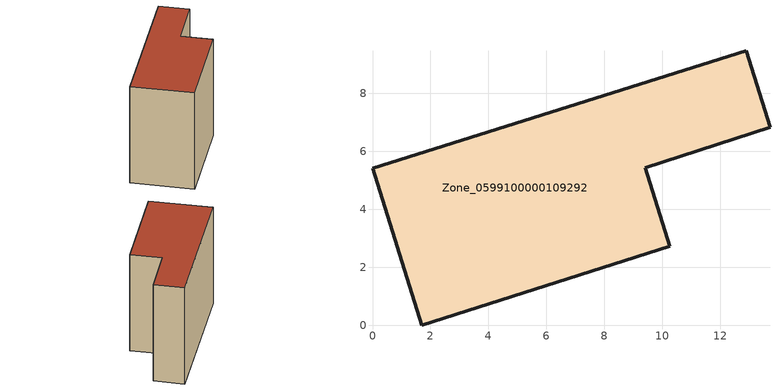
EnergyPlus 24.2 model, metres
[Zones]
Zone_0599100000109292
 floor ground (C_G): 0,5.41 12.9,9.47 13.71,6.84 9.4,5.43 10.26,2.73 1.7,0 z0
 wall outside (C_F): 1.7,0 10.26,2.73 9.4,5.43 13.71,6.84 12.9,9.47 0,5.41 1.7,0 z0:9.71
 roof outside (C_R): 12.9,9.47 0,5.41 1.7,0 10.26,2.73 9.4,5.43 13.71,6.84 z9.71
[BUILDING]
Pand.0599100000109292: North Axis=0; Terrain=City; Loads Convergence Tolerance Value=0.04; Temperature Convergence Tolerance Value=0.4; Solar Distribution=FullExterior; Maximum Number of Warmup Days=25; Minimum Number of Warmup Days=1
[Site:Location]
Rotterdam.The.Hague.AP_ZH_NLD Design_Conditions: Latitude=51.96; Longitude=4.45; Time Zone=1; Elevation=-4.5
[SITE:GROUNDTEMPERATURE:BUILDINGSURFACE]
18, 18, 18, 18, 18, 18, 18, 18, 18, 18, 18, 18
[MATERIAL] Thermal Absorptance=0.9; Solar Absorptance=0.7; Visible Absorptance=0.7
Name | Roughness | Thickness | Conductivity | Density | Specific Heat
G.TI.1946 | MediumSmooth | 0.15 | 1 | 540 | 1210
F.TI.1946 | Rough | 0.3 | 0.857143 | 1920 | 840
R.TI.1946 | MediumRough | 0.2 | 0.1 | 1500 | 1000
[CONSTRUCTION]
C_G: G.TI.1946
C_F: F.TI.1946
C_R: R.TI.1946
[ZONE]
Zone_0599100000109292: Type=1; Multiplier=1; Ceiling Height=Autocalculate; Volume=Autocalculate; Floor Area=autocalculate; Part of Total Floor Area=Yes
[ZONEINFILTRATION:DESIGNFLOWRATE]
Infil_Zone_0599100000109292: Zone or ZoneList or Space or SpaceList=Zone_0599100000109292; Schedule=AlwaysOn; Design Flow Rate Calculation Method=Flow/Area; Flow Rate per Floor Area=0.003; Constant Term Coefficient=1; Temperature Term Coefficient=0; Velocity Term Coefficient=0; Velocity Squared Term Coefficient=0
[HVACTEMPLATE:ZONE:IDEALLOADSAIRSYSTEM]
Zone_0599100000109292: Maximum Heating Supply Air Temperature=50; Minimum Cooling Supply Air Temperature=13; Maximum Heating Supply Air Humidity Ratio=0.0156; Minimum Cooling Supply Air Humidity Ratio=0.0077; Heating Limit=NoLimit; Cooling Limit=NoLimit; Dehumidification Control Type=ConstantSensibleHeatRatio; Cooling Sensible Heat Ratio=0.7; Dehumidification Setpoint=60; Humidification Control Type=None; Humidification Setpoint=30; Outdoor Air Method=None; Outdoor Air Flow Rate per Person=0.00944; Outdoor Air Flow Rate per Zone Floor Area=0; Outdoor Air Flow Rate per Zone=0; Demand Controlled Ventilation Type=None; Outdoor Air Economizer Type=NoEconomizer; Heat Recovery Type=None; Sensible Heat Recovery Effectiveness=0.7; Latent Heat Recovery Effectiveness=0.65
[ZONECONTROL:THERMOSTAT]
ThermostatControl_Zone_0599100000109292: Zone or ZoneList=Zone_0599100000109292; Control Type Schedule=DualSetpointControlType; Control 1=Thermostat_Zone_0599100000109292; Temperature Difference Between Cutout And Setpoint=0
[THERMOSTATSETPOINT:DUALSETPOINT]
Thermostat_Zone_0599100000109292: Heating Setpoint Temperature Schedule=HeatingSetpoint_Zone_0599100000109292; Cooling Setpoint Temperature Schedule=CoolingSetpoint_Zone_0599100000109292
[SCHEDULE:COMPACT]
HeatingSetpoint_Zone_0599100000109292: Through: 12/31, For: AllDays, Until: 24:00, 21
CoolingSetpoint_Zone_0599100000109292: Through: 12/31, For: AllDays, Until: 24:00, 24
DualSetpointControlType: Through: 12/31, For: AllDays, Until: 24:00, 4
AlwaysOn: Through: 12/31, For: AllDays, Until: 24:00, 1
